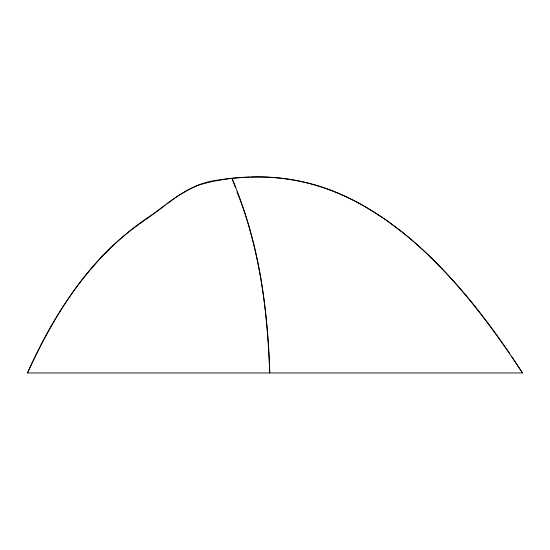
<?xml version="1.0" encoding="UTF-8"?>
<svg xmlns="http://www.w3.org/2000/svg" width="550" height="550" viewBox="0 0 550 550"><rect width="100%" height="100%" fill="white"/><g stroke="black" fill="none" stroke-linecap="round" stroke-linejoin="round"><path stroke-width="0.82" d="M511.438 356.146L522.5 372.969L27.5 372.969C53.515 316.394 87.223 260.535 139.157 224.235M27.5 372.969C55.536 309.567 96.277 249.466 155.994 212.218M165.151 205.281L156.922 211.537M166.973 203.878L179.967 194.404M140.092 223.561L144.767 220.227M148.686 217.463C169.847 201.706 190.988 182.93 218.384 180.049C228.642 178.358 239.023 177.588 249.404 177.196M145.709 219.567L148.528 217.58M198.364 185.096C246.366 171.277 299.702 174.824 345.056 196.178A248.016 245.554 -0.3 0 1 366.781 207.653L385.062 219.285L403.535 233.145M250.848 177.148C373.636 172.308 461.581 280.087 522.5 372.969M509.822 353.76C484.461 316.498 456.273 280.857 423.163 250.14A382.876 378.668 1.9 0 0 403.507 233.173M236.94 191.916C260.473 249.232 267.252 311.561 269.748 372.969C267.981 306.515 257.861 239.896 232.052 178.303L235.338 187.509M180.153 194.686A88.062 87.567 -49.9 0 1 198.433 185.281"/></g></svg>
